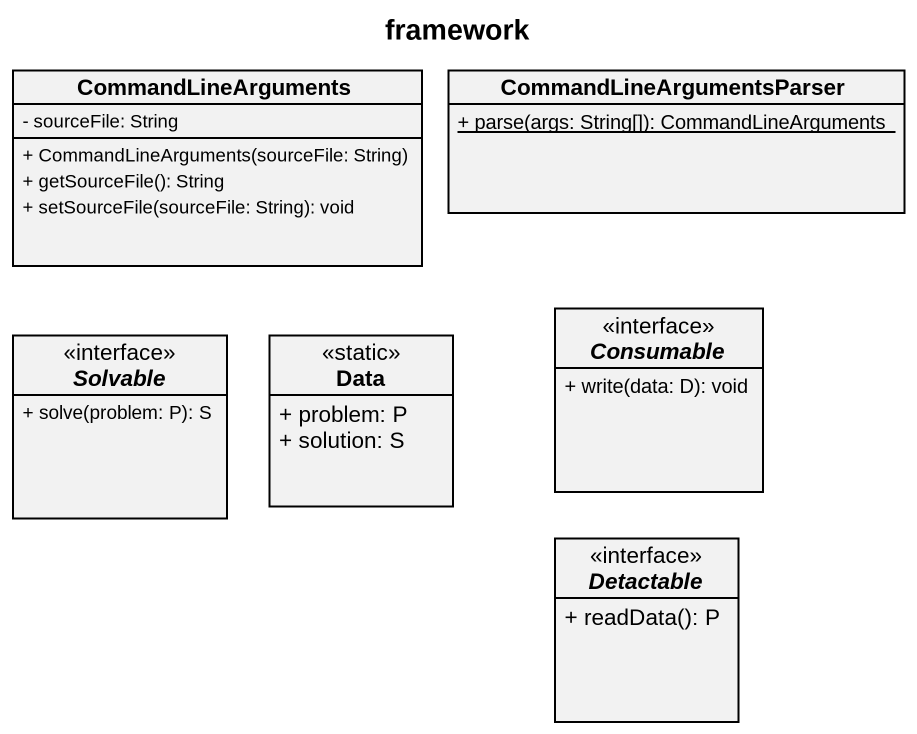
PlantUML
@startuml
title framework
hide circle
hide empty members
skinparam classAttributeIconSize 0
class CommandLineArguments {
  - sourceFile: String
  + CommandLineArguments(sourceFile: String)
  + getSourceFile(): String
  + setSourceFile(sourceFile: String): void
}
class CommandLineArgumentsParser {
  {static} + parse(args: String[]): CommandLineArguments
}
interface Consumable <<interface>> {
  + write(data: D): void
}
interface Solvable <<interface>> {
  + solve(problem: P): S
}
class Data <<static>> {
  + problem: P
  + solution: S
}
interface Detactable <<interface>> {
  + readData(): P
}
@enduml
